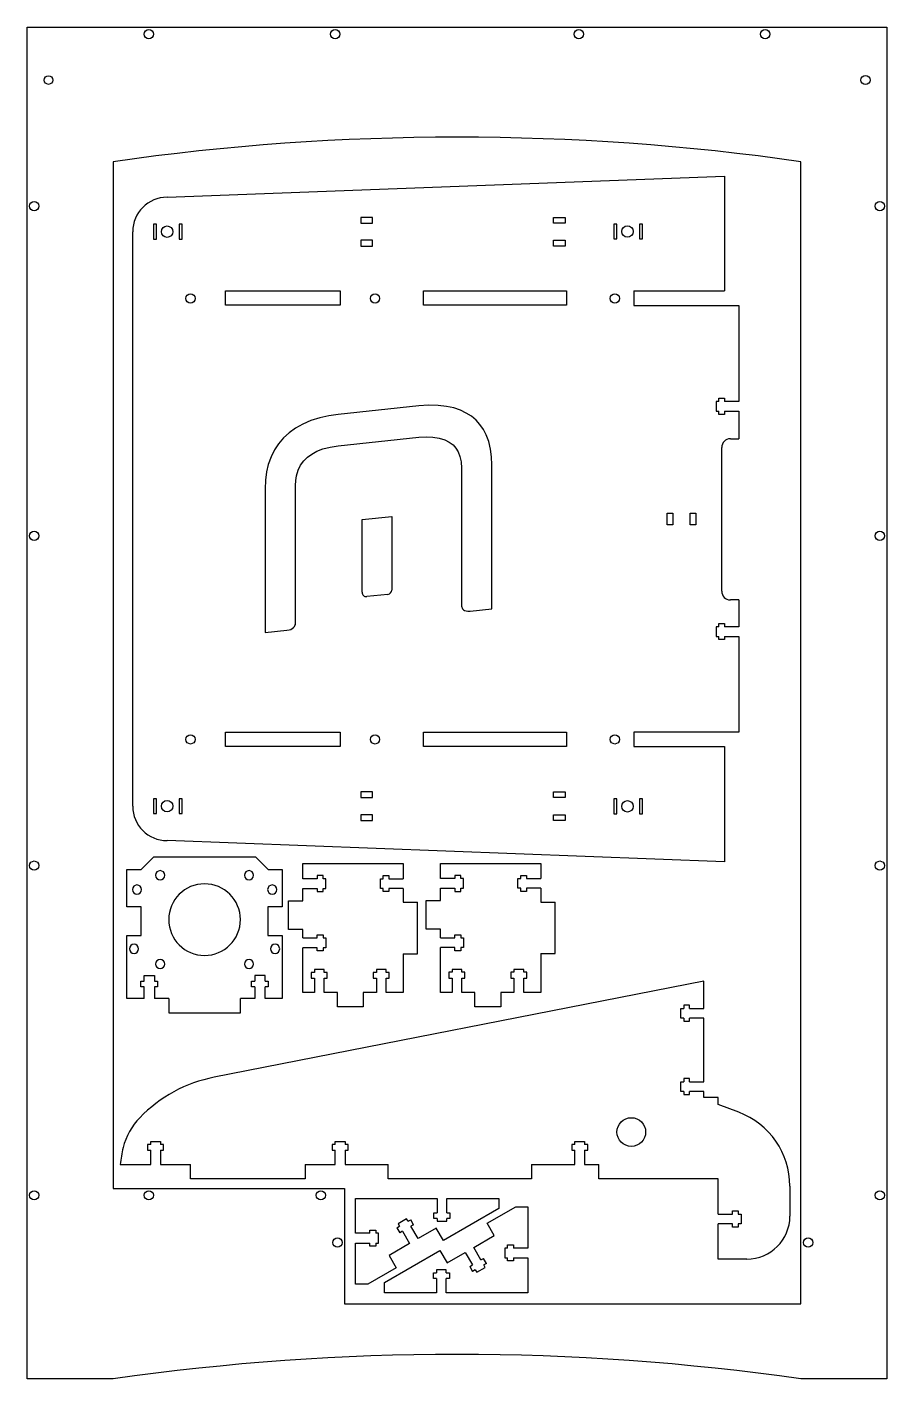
# Model space of a CAD drawing. Header units: millimetres. Extents: x -632 to 1470, y -66 to 406.
# Drawn here: x 1170 to 1470, y -65.8 to 406 of the extents above; entities that cross this region are included whole.
import ezdxf

# ---------------------------------------------------------------- set-up
doc = ezdxf.new("R2010")
doc.units = ezdxf.units.MM
doc.layers.get('0').update_dxf_attribs({"color": 253, "lineweight": 70, "true_color": 0x8faf8f})

msp = doc.modelspace()

# ---------------------------------------------------------------- linework, layer by layer
at = {"color": 58, "lineweight": -3, "true_color": 0x484805}
for p, q in [((1169.98, -65.84), (1169.98, 405.96)), ((1169.98, 405.96), (1469.98, 405.96)), ((1469.98, 405.96), (1469.98, -65.84)), ((1199.98, 358.96), (1199.98, 0.66)), ((1439.98, -39.64), (1439.98, 358.96)), ((1218.85, 346.54), (1413.34, 353.9)), ((1413.34, 353.9), (1413.34, 313.84)), ((1214.14, 337.14), (1214.14, 331.94)), ((1215.14, 337.14), (1214.14, 337.14)), ((1215.14, 331.94), (1215.14, 337.14)), ((1223.04, 337.14), (1223.04, 331.94)), ((1224.04, 337.14), (1223.04, 337.14)), ((1224.04, 331.94), (1224.04, 337.14)), ((1286.48, 339.54), (1286.48, 337.54)), ((1290.48, 339.54), (1286.48, 339.54)), ((1286.48, 337.54), (1290.48, 337.54)), ((1290.48, 337.54), (1290.48, 339.54)), ((1353.69, 339.54), (1357.69, 339.54)), ((1353.69, 337.54), (1353.69, 339.54)), ((1357.69, 337.54), (1353.69, 337.54)), ((1357.69, 339.54), (1357.69, 337.54)), ((1374.74, 337.19), (1374.74, 331.99)), ((1375.74, 337.19), (1374.74, 337.19)), ((1375.74, 331.99), (1375.74, 337.19)), ((1383.64, 337.19), (1383.64, 331.99)), ((1384.64, 337.19), (1383.64, 337.19)), ((1384.64, 331.99), (1384.64, 337.19)), ((1206.84, 134.04), (1206.84, 334.54)), ((1214.14, 331.94), (1215.14, 331.94)), ((1223.04, 331.94), (1224.04, 331.94)), ((1286.48, 331.54), (1286.48, 329.54)), ((1290.48, 331.54), (1286.48, 331.54)), ((1290.48, 329.54), (1290.48, 331.54)), ((1353.69, 331.54), (1357.69, 331.54)), ((1353.69, 329.54), (1353.69, 331.54)), ((1357.69, 331.54), (1357.69, 329.54)), ((1374.74, 331.99), (1375.74, 331.99)), ((1383.64, 331.99), (1384.64, 331.99)), ((1286.48, 329.54), (1290.48, 329.54)), ((1357.69, 329.54), (1353.69, 329.54)), ((1239.24, 308.84), (1239.24, 313.84)), ((1239.24, 313.84), (1279.24, 313.84)), ((1279.24, 313.84), (1279.24, 308.84)), ((1308.24, 313.84), (1358.24, 313.84)), ((1308.24, 308.84), (1308.24, 313.84)), ((1358.24, 313.84), (1358.24, 308.84)), ((1381.64, 313.84), (1381.64, 308.74)), ((1381.64, 313.84), (1413.34, 313.84)), ((1279.24, 308.84), (1239.24, 308.84)), ((1358.24, 308.84), (1308.24, 308.84)), ((1381.64, 308.74), (1418.34, 308.74)), ((1418.34, 308.74), (1418.34, 275.29)), ((1306.61, 273.73), (1278.57, 270.77)), ((1310.09, 273.97), (1306.61, 273.73)), ((1313.43, 273.9), (1310.09, 273.97)), ((1316.3, 273.57), (1313.43, 273.9)), ((1410.34, 275.29), (1410.34, 271.89)), ((1411.34, 275.29), (1410.34, 275.29)), ((1411.34, 275.29), (1411.34, 276.39)), ((1411.34, 276.39), (1413.34, 276.39)), ((1413.34, 276.39), (1413.34, 275.29)), ((1418.34, 275.29), (1413.34, 275.29)), ((1272.1, 269.6), (1268.97, 268.6)), ((1275.27, 270.31), (1272.1, 269.6)), ((1278.57, 270.77), (1275.27, 270.31)), ((1318.87, 273.01), (1316.3, 273.57)), ((1321.17, 272.24), (1318.87, 273.01)), ((1323.21, 271.26), (1321.17, 272.24)), ((1325.02, 270.11), (1323.21, 271.26)), ((1326.61, 268.78), (1325.02, 270.11)), ((1410.34, 271.89), (1411.34, 271.89)), ((1411.34, 270.79), (1411.34, 271.89)), ((1413.34, 270.79), (1411.34, 270.79)), ((1413.34, 271.89), (1418.34, 271.89)), ((1413.34, 271.89), (1413.34, 270.79)), ((1418.34, 271.89), (1418.34, 262.25)), ((1261.4, 264.35), (1259.44, 262.55)), ((1263.63, 265.97), (1261.4, 264.35)), ((1266.15, 267.39), (1263.63, 265.97)), ((1268.97, 268.6), (1266.15, 267.39)), ((1327.99, 267.26), (1326.61, 268.78)), ((1329.18, 265.56), (1327.99, 267.26)), ((1330.18, 263.65), (1329.18, 265.56)), ((1257.73, 260.55), (1256.29, 258.35)), ((1259.44, 262.55), (1257.73, 260.55)), ((1275.71, 259.38), (1278.57, 259.82)), ((1278.57, 259.82), (1306.61, 262.78)), ((1306.61, 262.78), (1309.2, 262.94)), ((1309.2, 262.94), (1311.53, 262.87)), ((1311.53, 262.87), (1313.8, 262.53)), ((1313.8, 262.53), (1315.7, 261.94)), ((1315.7, 261.94), (1317.29, 261.14)), ((1317.29, 261.14), (1318.61, 260.11)), ((1318.61, 260.11), (1319.59, 259)), ((1331.07, 261.28), (1330.18, 263.65)), ((1331.7, 258.6), (1331.07, 261.28)), ((1415.34, 262.25), (1418.34, 262.25)), ((1255.09, 255.94), (1254.15, 253.3)), ((1256.29, 258.35), (1255.09, 255.94)), ((1266.53, 254.58), (1267.78, 255.83)), ((1267.78, 255.83), (1269.28, 256.94)), ((1269.28, 256.94), (1271.06, 257.91)), ((1271.06, 257.91), (1273.16, 258.73)), ((1273.16, 258.73), (1275.71, 259.38)), ((1319.59, 259), (1320.39, 257.68)), ((1320.39, 257.68), (1320.99, 256.13)), ((1320.99, 256.13), (1321.39, 254.19)), ((1332.04, 256), (1331.7, 258.6)), ((1332.15, 253.16), (1332.04, 256)), ((1412.34, 209.05), (1412.34, 259.25)), ((1253.54, 250.71), (1253.16, 247.86)), ((1254.15, 253.3), (1253.54, 250.71)), ((1264, 249.36), (1264.58, 251.3)), ((1264.58, 251.3), (1265.42, 253.03)), ((1265.42, 253.03), (1266.53, 254.58)), ((1321.39, 254.19), (1321.53, 252.04)), ((1321.53, 252.04), (1321.53, 237.73)), ((1332.15, 202.96), (1332.15, 253.16)), ((1253.16, 247.86), (1253.03, 244.81)), ((1263.65, 245.93), (1263.74, 247.69)), ((1263.65, 197.84), (1263.65, 245.93)), ((1263.74, 247.69), (1264, 249.36)), ((1253.03, 244.81), (1253.03, 230.4)), ((1321.53, 237.73), (1321.53, 203.94)), ((1393.32, 232.29), (1393.32, 236.29)), ((1393.32, 236.29), (1395.32, 236.29)), ((1395.32, 236.29), (1395.32, 232.29)), ((1401.32, 232.29), (1401.32, 236.29)), ((1401.32, 236.29), (1403.32, 236.29)), ((1403.32, 236.29), (1403.32, 232.29)), ((1286.84, 234.07), (1297.19, 235.16)), ((1286.84, 208.69), (1286.84, 234.07)), ((1297.19, 235.16), (1297.19, 209.46)), ((1395.32, 232.29), (1393.32, 232.29)), ((1403.32, 232.29), (1401.32, 232.29)), ((1253.03, 230.4), (1253.03, 194.61)), ((1295.84, 207.96), (1288.51, 207.19)), ((1321.53, 203.94), (1321.54, 203.82)), ((1321.54, 203.82), (1321.61, 203.5)), ((1321.61, 203.5), (1321.73, 203.21)), ((1321.73, 203.21), (1321.92, 202.91)), ((1321.92, 202.91), (1322.22, 202.62)), ((1324.55, 202.16), (1332.15, 202.96)), ((1418.34, 206.05), (1415.34, 206.05)), ((1418.34, 206.05), (1418.34, 196.69)), ((1322.22, 202.62), (1322.65, 202.37)), ((1322.65, 202.37), (1323.19, 202.2)), ((1323.19, 202.2), (1323.8, 202.13)), ((1323.8, 202.13), (1324.55, 202.16)), ((1253.03, 194.61), (1260.63, 195.42)), ((1260.63, 195.42), (1261.38, 195.54)), ((1261.38, 195.54), (1261.99, 195.74)), ((1261.99, 195.74), (1262.52, 196.01)), ((1262.52, 196.01), (1262.97, 196.38)), ((1262.97, 196.38), (1263.26, 196.72)), ((1263.26, 196.72), (1263.45, 197.06)), ((1263.45, 197.06), (1263.59, 197.45)), ((1263.59, 197.45), (1263.65, 197.84)), ((1410.34, 196.69), (1410.34, 193.29)), ((1411.34, 196.69), (1410.34, 196.69)), ((1411.34, 196.69), (1411.34, 197.79)), ((1411.34, 197.79), (1413.34, 197.79)), ((1413.34, 197.79), (1413.34, 196.69)), ((1418.34, 196.69), (1413.34, 196.69)), ((1410.34, 193.29), (1411.34, 193.29)), ((1411.34, 192.19), (1411.34, 193.29)), ((1413.34, 192.19), (1411.34, 192.19)), ((1413.34, 193.29), (1418.34, 193.29)), ((1413.34, 193.29), (1413.34, 192.19)), ((1418.34, 193.29), (1418.34, 159.84)), ((1239.24, 154.84), (1239.24, 159.84)), ((1239.24, 159.84), (1279.24, 159.84)), ((1279.24, 159.84), (1279.24, 154.84)), ((1308.24, 154.84), (1308.24, 159.84)), ((1308.24, 159.84), (1358.24, 159.84)), ((1358.24, 159.84), (1358.24, 154.84)), ((1381.64, 159.84), (1381.64, 154.84)), ((1418.34, 159.84), (1381.64, 159.84)), ((1279.24, 154.84), (1239.24, 154.84)), ((1358.24, 154.84), (1308.24, 154.84)), ((1381.64, 154.84), (1413.34, 154.84)), ((1413.34, 154.84), (1413.34, 114.68)), ((1286.48, 139.04), (1286.48, 137.04)), ((1290.48, 139.04), (1286.48, 139.04)), ((1286.48, 137.04), (1290.48, 137.04)), ((1290.48, 137.04), (1290.48, 139.04)), ((1353.69, 139.04), (1357.69, 139.04)), ((1353.69, 137.04), (1353.69, 139.04)), ((1357.69, 137.04), (1353.69, 137.04)), ((1357.69, 139.04), (1357.69, 137.04)), ((1214.14, 136.64), (1214.14, 131.44)), ((1215.14, 136.64), (1214.14, 136.64)), ((1215.14, 131.44), (1215.14, 136.64)), ((1223.04, 136.64), (1223.04, 131.44)), ((1224.04, 136.64), (1223.04, 136.64)), ((1224.04, 131.44), (1224.04, 136.64)), ((1374.74, 136.59), (1374.74, 131.39)), ((1375.74, 136.59), (1374.74, 136.59)), ((1375.74, 131.39), (1375.74, 136.59)), ((1383.64, 136.59), (1383.64, 131.39)), ((1384.64, 136.59), (1383.64, 136.59)), ((1384.64, 131.39), (1384.64, 136.59)), ((1214.14, 131.44), (1215.14, 131.44)), ((1223.04, 131.44), (1224.04, 131.44)), ((1286.48, 131.04), (1286.48, 129.04)), ((1290.48, 131.04), (1286.48, 131.04)), ((1286.48, 129.04), (1290.48, 129.04)), ((1290.48, 129.04), (1290.48, 131.04)), ((1353.69, 131.04), (1357.69, 131.04)), ((1353.69, 129.04), (1353.69, 131.04)), ((1357.69, 129.04), (1353.69, 129.04)), ((1357.69, 131.04), (1357.69, 129.04)), ((1374.74, 131.39), (1375.74, 131.39)), ((1383.64, 131.39), (1384.64, 131.39)), ((1413.34, 114.68), (1218.85, 122.04)), ((1209.78, 111.95), (1214.19, 116.36)), ((1214.19, 116.36), (1249.64, 116.36)), ((1249.64, 116.36), (1254.05, 111.95)), ((1266.24, 114.05), (1301.24, 114.05)), ((1266.24, 108.75), (1266.24, 114.05)), ((1301.24, 114.05), (1301.24, 108.75)), ((1314.26, 114.08), (1349.26, 114.08)), ((1314.26, 108.78), (1314.26, 114.08)), ((1349.26, 114.08), (1349.26, 108.78)), ((1204.82, 111.95), (1209.78, 111.95)), ((1204.82, 98.95), (1204.82, 111.95)), ((1254.05, 111.95), (1259.02, 111.95)), ((1259.02, 111.95), (1259.02, 98.95)), ((1271.24, 108.75), (1266.24, 108.75)), ((1271.24, 109.85), (1271.24, 108.75)), ((1273.24, 109.85), (1271.24, 109.85)), ((1273.24, 108.75), (1273.24, 109.85)), ((1274.24, 108.75), (1273.24, 108.75)), ((1274.24, 105.35), (1274.24, 108.75)), ((1293.24, 105.35), (1293.24, 108.75)), ((1293.24, 108.75), (1294.24, 108.75)), ((1294.24, 108.75), (1294.24, 109.85)), ((1294.24, 109.85), (1296.24, 109.85)), ((1296.24, 109.85), (1296.24, 108.75)), ((1296.24, 108.75), (1301.24, 108.75)), ((1319.26, 108.78), (1314.26, 108.78)), ((1319.26, 109.88), (1319.26, 108.78)), ((1321.26, 109.88), (1319.26, 109.88)), ((1321.26, 108.78), (1321.26, 109.88)), ((1322.26, 108.78), (1321.26, 108.78)), ((1322.26, 105.38), (1322.26, 108.78)), ((1341.26, 105.38), (1341.26, 108.78)), ((1341.26, 108.78), (1342.26, 108.78)), ((1342.26, 108.78), (1342.26, 109.88)), ((1342.26, 109.88), (1344.26, 109.88)), ((1344.26, 109.88), (1344.26, 108.78)), ((1344.26, 108.78), (1349.26, 108.78)), ((1266.24, 105.35), (1271.24, 105.35)), ((1266.24, 101.05), (1266.24, 105.35)), ((1271.24, 105.35), (1271.24, 104.25)), ((1271.24, 104.25), (1273.24, 104.25)), ((1273.24, 105.35), (1274.24, 105.35)), ((1273.24, 104.25), (1273.24, 105.35)), ((1294.24, 105.35), (1293.24, 105.35)), ((1294.24, 104.25), (1294.24, 105.35)), ((1296.24, 104.25), (1294.24, 104.25)), ((1301.24, 105.35), (1296.24, 105.35)), ((1296.24, 105.35), (1296.24, 104.25)), ((1301.24, 105.35), (1301.24, 100.55)), ((1314.26, 105.38), (1319.26, 105.38)), ((1314.26, 101.08), (1314.26, 105.38)), ((1319.26, 105.38), (1319.26, 104.28)), ((1319.26, 104.28), (1321.26, 104.28)), ((1321.26, 105.38), (1322.26, 105.38)), ((1321.26, 104.28), (1321.26, 105.38)), ((1342.26, 105.38), (1341.26, 105.38)), ((1342.26, 104.28), (1342.26, 105.38)), ((1344.26, 104.28), (1342.26, 104.28)), ((1349.26, 105.38), (1344.26, 105.38)), ((1344.26, 105.38), (1344.26, 104.28)), ((1349.26, 105.38), (1349.26, 100.58)), ((1261.24, 101.05), (1266.24, 101.05)), ((1261.24, 91.05), (1261.24, 101.05)), ((1301.24, 100.55), (1306.24, 100.55)), ((1306.24, 82.55), (1306.24, 100.55)), ((1309.26, 101.08), (1314.26, 101.08)), ((1309.26, 91.08), (1309.26, 101.08)), ((1349.26, 100.58), (1354.26, 100.58)), ((1354.26, 82.58), (1354.26, 100.58)), ((1209.82, 98.95), (1204.82, 98.95)), ((1209.82, 88.95), (1209.82, 98.95)), ((1254.02, 98.95), (1254.02, 88.95)), ((1259.02, 98.95), (1254.02, 98.95)), ((1266.24, 91.05), (1261.24, 91.05)), ((1266.24, 88.05), (1266.24, 91.05)), ((1314.26, 91.08), (1309.26, 91.08)), ((1314.26, 88.08), (1314.26, 91.08)), ((1204.82, 88.95), (1209.82, 88.95)), ((1204.82, 66.95), (1204.82, 88.95)), ((1254.02, 88.95), (1259.02, 88.95)), ((1259.02, 88.95), (1259.02, 66.95)), ((1266.24, 88.05), (1271.24, 88.05)), ((1271.24, 88.05), (1271.24, 89.15)), ((1271.24, 89.15), (1273.24, 89.15)), ((1273.24, 89.15), (1273.24, 88.05)), ((1273.24, 88.05), (1274.24, 88.05)), ((1274.24, 88.05), (1274.24, 84.65)), ((1314.26, 88.08), (1319.26, 88.08)), ((1319.26, 88.08), (1319.26, 89.18)), ((1319.26, 89.18), (1321.26, 89.18)), ((1321.26, 89.18), (1321.26, 88.08)), ((1321.26, 88.08), (1322.26, 88.08)), ((1322.26, 88.08), (1322.26, 84.68)), ((1271.24, 84.65), (1266.24, 84.65)), ((1266.24, 69.05), (1266.24, 84.65)), ((1271.24, 83.55), (1271.24, 84.65)), ((1273.24, 83.55), (1271.24, 83.55)), ((1274.24, 84.65), (1273.24, 84.65)), ((1273.24, 84.65), (1273.24, 83.55)), ((1301.24, 82.55), (1301.24, 69.05)), ((1301.24, 82.55), (1306.24, 82.55)), ((1319.26, 84.68), (1314.26, 84.68)), ((1314.26, 69.08), (1314.26, 84.68)), ((1319.26, 83.58), (1319.26, 84.68)), ((1321.26, 83.58), (1319.26, 83.58)), ((1322.26, 84.68), (1321.26, 84.68)), ((1321.26, 84.68), (1321.26, 83.58)), ((1349.26, 82.58), (1349.26, 69.08)), ((1349.26, 82.58), (1354.26, 82.58)), ((1269.14, 76.05), (1269.14, 74.05)), ((1270.24, 76.05), (1269.14, 76.05)), ((1270.24, 77.05), (1270.24, 76.05)), ((1273.64, 77.05), (1270.24, 77.05)), ((1273.64, 76.05), (1273.64, 77.05)), ((1274.74, 76.05), (1273.64, 76.05)), ((1274.74, 74.05), (1274.74, 76.05)), ((1290.74, 76.05), (1290.74, 74.05)), ((1291.84, 76.05), (1290.74, 76.05)), ((1291.84, 77.05), (1291.84, 76.05)), ((1295.24, 77.05), (1291.84, 77.05)), ((1295.24, 76.05), (1295.24, 77.05)), ((1296.34, 76.05), (1295.24, 76.05)), ((1296.34, 74.05), (1296.34, 76.05)), ((1317.16, 76.08), (1317.16, 74.08)), ((1318.26, 76.08), (1317.16, 76.08)), ((1318.26, 77.08), (1318.26, 76.08)), ((1321.66, 77.08), (1318.26, 77.08)), ((1321.66, 76.08), (1321.66, 77.08)), ((1322.76, 76.08), (1321.66, 76.08)), ((1322.76, 74.08), (1322.76, 76.08)), ((1338.76, 76.08), (1338.76, 74.08)), ((1339.86, 76.08), (1338.76, 76.08)), ((1339.86, 77.08), (1339.86, 76.08)), ((1343.26, 77.08), (1339.86, 77.08)), ((1343.26, 76.08), (1343.26, 77.08)), ((1344.36, 76.08), (1343.26, 76.08)), ((1344.36, 74.08), (1344.36, 76.08)), ((1209.72, 70.95), (1209.72, 72.95)), ((1209.72, 72.95), (1210.82, 72.95)), ((1210.82, 70.95), (1209.72, 70.95)), ((1210.82, 72.95), (1210.82, 74.95)), ((1210.82, 74.95), (1214.42, 74.95)), ((1210.82, 66.95), (1210.82, 70.95)), ((1214.42, 74.95), (1214.42, 72.95)), ((1214.42, 72.95), (1215.52, 72.95)), ((1215.52, 70.95), (1214.42, 70.95)), ((1214.42, 70.95), (1214.42, 66.95)), ((1215.52, 72.95), (1215.52, 70.95)), ((1406.12, 72.98), (1235.28, 39.46)), ((1248.32, 70.95), (1248.32, 72.95)), ((1248.32, 72.95), (1249.42, 72.95)), ((1249.42, 70.95), (1248.32, 70.95)), ((1249.42, 74.95), (1249.42, 72.95)), ((1253.02, 74.95), (1249.42, 74.95)), ((1249.42, 70.95), (1249.42, 66.95)), ((1253.02, 72.95), (1253.02, 74.95)), ((1253.02, 72.95), (1254.12, 72.95)), ((1254.12, 70.95), (1253.02, 70.95)), ((1253.02, 66.95), (1253.02, 70.95)), ((1254.12, 72.95), (1254.12, 70.95)), ((1269.14, 74.05), (1270.24, 74.05)), ((1270.24, 74.05), (1270.24, 69.05)), ((1273.64, 74.05), (1274.74, 74.05)), ((1273.64, 69.05), (1273.64, 74.05)), ((1290.74, 74.05), (1291.84, 74.05)), ((1291.84, 74.05), (1291.84, 69.05)), ((1295.24, 74.05), (1296.34, 74.05)), ((1295.24, 69.05), (1295.24, 74.05)), ((1317.16, 74.08), (1318.26, 74.08)), ((1318.26, 74.08), (1318.26, 69.08)), ((1321.66, 74.08), (1322.76, 74.08)), ((1321.66, 69.08), (1321.66, 74.08)), ((1338.76, 74.08), (1339.86, 74.08)), ((1339.86, 74.08), (1339.86, 69.08)), ((1343.26, 74.08), (1344.36, 74.08)), ((1343.26, 69.08), (1343.26, 74.08)), ((1406.12, 63.48), (1406.12, 72.98)), ((1210.82, 66.95), (1204.82, 66.95)), ((1219.42, 66.95), (1214.42, 66.95)), ((1219.42, 66.95), (1219.42, 61.95)), ((1244.42, 61.95), (1244.42, 66.95)), ((1249.42, 66.95), (1244.42, 66.95)), ((1259.02, 66.95), (1253.02, 66.95)), ((1270.24, 69.05), (1266.24, 69.05)), ((1278.24, 69.05), (1273.64, 69.05)), ((1278.24, 64.05), (1278.24, 69.05)), ((1287.24, 69.05), (1287.24, 64.05)), ((1291.84, 69.05), (1287.24, 69.05)), ((1301.24, 69.05), (1295.24, 69.05)), ((1318.26, 69.08), (1314.26, 69.08)), ((1326.26, 69.08), (1321.66, 69.08)), ((1326.26, 64.08), (1326.26, 69.08)), ((1335.26, 69.08), (1335.26, 64.08)), ((1339.86, 69.08), (1335.26, 69.08)), ((1349.26, 69.08), (1343.26, 69.08)), ((1219.42, 61.95), (1244.42, 61.95)), ((1287.24, 64.05), (1278.24, 64.05)), ((1335.26, 64.08), (1326.26, 64.08)), ((1398.12, 60.08), (1398.12, 63.48)), ((1398.12, 63.48), (1399.12, 63.48)), ((1401.12, 64.58), (1399.12, 64.58)), ((1399.12, 64.58), (1399.12, 63.48)), ((1401.12, 63.48), (1401.12, 64.58)), ((1401.12, 63.48), (1406.12, 63.48)), ((1399.12, 60.08), (1398.12, 60.08)), ((1399.12, 60.08), (1399.12, 58.98)), ((1399.12, 58.98), (1401.12, 58.98)), ((1401.12, 58.98), (1401.12, 60.08)), ((1406.12, 60.08), (1401.12, 60.08)), ((1406.12, 37.88), (1406.12, 60.08)), ((1398.12, 34.48), (1398.12, 37.88)), ((1398.12, 37.88), (1399.12, 37.88)), ((1401.12, 38.98), (1399.12, 38.98)), ((1399.12, 38.98), (1399.12, 37.88)), ((1401.12, 37.88), (1401.12, 38.98)), ((1401.12, 37.88), (1406.12, 37.88)), ((1399.12, 34.48), (1398.12, 34.48)), ((1399.12, 34.48), (1399.12, 33.38)), ((1399.12, 33.38), (1401.12, 33.38)), ((1401.12, 33.38), (1401.12, 34.48)), ((1406.12, 34.48), (1401.12, 34.48)), ((1406.12, 32.38), (1406.12, 34.48)), ((1411.12, 32.38), (1406.12, 32.38)), ((1411.12, 29.98), (1411.12, 32.38)), ((1418.32, 27.21), (1411.12, 29.98)), ((1213.12, 15.98), (1212.02, 15.98)), ((1212.02, 15.98), (1212.02, 13.98)), ((1213.12, 15.98), (1213.12, 16.98)), ((1213.12, 16.98), (1216.52, 16.98)), ((1216.52, 16.98), (1216.52, 15.98)), ((1217.62, 15.98), (1216.52, 15.98)), ((1217.62, 13.98), (1217.62, 15.98)), ((1277.52, 15.98), (1276.42, 15.98)), ((1276.42, 15.98), (1276.42, 13.98)), ((1277.52, 15.98), (1277.52, 16.98)), ((1277.52, 16.98), (1280.92, 16.98)), ((1280.92, 16.98), (1280.92, 15.98)), ((1282.02, 15.98), (1280.92, 15.98)), ((1282.02, 13.98), (1282.02, 15.98)), ((1361.12, 15.98), (1360.02, 15.98)), ((1360.02, 15.98), (1360.02, 13.98)), ((1361.12, 15.98), (1361.12, 16.98)), ((1361.12, 16.98), (1364.52, 16.98)), ((1364.52, 16.98), (1364.52, 15.98)), ((1365.62, 15.98), (1364.52, 15.98)), ((1365.62, 13.98), (1365.62, 15.98)), ((1212.02, 13.98), (1213.12, 13.98)), ((1213.12, 8.98), (1213.12, 13.98)), ((1216.52, 13.98), (1217.62, 13.98)), ((1216.52, 13.98), (1216.52, 8.98)), ((1276.42, 13.98), (1277.52, 13.98)), ((1277.52, 8.98), (1277.52, 13.98)), ((1280.92, 13.98), (1282.02, 13.98)), ((1280.92, 13.98), (1280.92, 8.98)), ((1360.02, 13.98), (1361.12, 13.98)), ((1361.12, 8.98), (1361.12, 13.98)), ((1364.52, 13.98), (1365.62, 13.98)), ((1364.52, 13.98), (1364.52, 8.98)), ((1202.52, 8.98), (1213.12, 8.98)), ((1216.52, 8.98), (1227.02, 8.98)), ((1227.02, 3.98), (1227.02, 8.98)), ((1267.02, 8.98), (1267.02, 3.98)), ((1267.02, 8.98), (1277.52, 8.98)), ((1280.92, 8.98), (1296.02, 8.98)), ((1296.02, 3.98), (1296.02, 8.98)), ((1346.02, 8.98), (1346.02, 3.98)), ((1346.02, 8.98), (1361.12, 8.98)), ((1364.52, 8.98), (1369.42, 8.98)), ((1369.42, 3.98), (1369.42, 8.98)), ((1199.98, 0.66), (1280.78, 0.66)), ((1267.02, 3.98), (1227.02, 3.98)), ((1280.78, 0.66), (1280.78, -39.64)), ((1346.02, 3.98), (1296.02, 3.98)), ((1411.12, 3.98), (1369.42, 3.98)), ((1411.12, -8.32), (1411.12, 3.98)), ((1436.12, 1.48), (1436.12, -9.02)), ((1284.62, -2.81), (1313.02, -2.81)), ((1284.62, -15.01), (1284.62, -2.81)), ((1313.02, -2.81), (1313.02, -7.81)), ((1316.42, -2.81), (1334.62, -2.81)), ((1316.42, -7.81), (1316.42, -2.81)), ((1334.62, -2.81), (1334.62, -6.36)), ((1311.92, -9.81), (1311.92, -7.81)), ((1311.92, -7.81), (1313.02, -7.81)), ((1334.62, -6.36), (1315.23, -17.56)), ((1316.42, -7.81), (1317.52, -7.81)), ((1317.52, -7.81), (1317.52, -9.81)), ((1330.49, -11.5), (1340.45, -5.75)), ((1340.45, -5.75), (1344.65, -5.75)), ((1344.65, -5.75), (1344.65, -20.15)), ((1411.12, -8.32), (1416.12, -8.32)), ((1416.12, -7.22), (1418.12, -7.22)), ((1416.12, -8.32), (1416.12, -7.22)), ((1418.12, -7.22), (1418.12, -8.32)), ((1418.12, -8.32), (1419.12, -8.32)), ((1419.12, -8.32), (1419.12, -11.72)), ((1289.62, -15.01), (1289.62, -13.91)), ((1289.62, -13.91), (1291.62, -13.91)), ((1291.62, -13.91), (1291.62, -15.01)), ((1299.01, -13.06), (1299.96, -12.51)), ((1299.01, -13.06), (1300.01, -14.8)), ((1302.41, -9.95), (1299.46, -11.65)), ((1299.46, -11.65), (1299.96, -12.51)), ((1302.91, -10.81), (1302.41, -9.95)), ((1302.91, -10.81), (1303.86, -10.26)), ((1304.86, -12), (1303.86, -10.26)), ((1304.86, -12), (1303.91, -12.55)), ((1306.41, -16.88), (1303.91, -12.55)), ((1312.73, -13.23), (1306.41, -16.88)), ((1313.02, -9.81), (1311.92, -9.81)), ((1315.23, -17.56), (1312.73, -13.23)), ((1313.02, -9.81), (1313.02, -10.81)), ((1313.02, -10.81), (1316.42, -10.81)), ((1317.52, -9.81), (1316.42, -9.81)), ((1316.42, -10.81), (1316.42, -9.81)), ((1332.99, -15.83), (1330.49, -11.5)), ((1416.12, -11.72), (1411.12, -11.72)), ((1411.12, -24.02), (1411.12, -11.72)), ((1416.12, -12.82), (1416.12, -11.72)), ((1418.12, -12.82), (1416.12, -12.82)), ((1418.12, -11.72), (1418.12, -12.82)), ((1419.12, -11.72), (1418.12, -11.72)), ((1289.62, -15.01), (1284.62, -15.01)), ((1284.62, -18.41), (1289.62, -18.41)), ((1284.62, -32.81), (1284.62, -18.41)), ((1289.62, -19.51), (1289.62, -18.41)), ((1292.62, -15.01), (1291.62, -15.01)), ((1291.62, -18.41), (1292.62, -18.41)), ((1291.62, -18.41), (1291.62, -19.51)), ((1292.62, -18.41), (1292.62, -15.01)), ((1303.46, -18.58), (1296.28, -22.73)), ((1300.96, -14.25), (1300.01, -14.8)), ((1300.96, -14.25), (1303.46, -18.58)), ((1325.81, -19.98), (1332.99, -15.83)), ((1291.62, -19.51), (1289.62, -19.51)), ((1294.65, -32.2), (1314.04, -21)), ((1296.28, -22.73), (1298.78, -27.06)), ((1314.04, -21), (1316.54, -25.33)), ((1316.54, -25.33), (1322.86, -21.68)), ((1322.86, -21.68), (1325.36, -26.01)), ((1328.31, -24.31), (1325.81, -19.98)), ((1336.65, -20.15), (1336.65, -23.55)), ((1337.65, -20.15), (1336.65, -20.15)), ((1336.65, -23.55), (1337.65, -23.55)), ((1337.65, -20.15), (1337.65, -19.05)), ((1337.65, -19.05), (1339.65, -19.05)), ((1337.65, -24.65), (1337.65, -23.55)), ((1339.65, -19.05), (1339.65, -20.15)), ((1344.65, -20.15), (1339.65, -20.15)), ((1339.65, -23.55), (1344.65, -23.55)), ((1339.65, -23.55), (1339.65, -24.65)), ((1344.65, -23.55), (1344.65, -35.75)), ((1298.78, -27.06), (1288.82, -32.81)), ((1312.85, -27.75), (1312.85, -28.75)), ((1316.25, -27.75), (1312.85, -27.75)), ((1316.25, -28.75), (1316.25, -27.75)), ((1324.41, -26.56), (1325.36, -26.01)), ((1324.41, -26.56), (1325.41, -28.3)), ((1326.36, -27.75), (1325.41, -28.3)), ((1326.36, -27.75), (1326.86, -28.61)), ((1326.86, -28.61), (1329.81, -26.91)), ((1328.31, -24.31), (1329.26, -23.76)), ((1330.26, -25.5), (1329.26, -23.76)), ((1330.26, -25.5), (1329.31, -26.05)), ((1329.81, -26.91), (1329.31, -26.05)), ((1339.65, -24.65), (1337.65, -24.65)), ((1421.12, -24.02), (1411.12, -24.02)), ((1288.82, -32.81), (1284.62, -32.81)), ((1294.65, -35.75), (1294.65, -32.2)), ((1311.75, -30.75), (1311.75, -28.75)), ((1311.75, -28.75), (1312.85, -28.75)), ((1312.85, -30.75), (1311.75, -30.75)), ((1312.85, -30.75), (1312.85, -35.75)), ((1316.25, -28.75), (1317.35, -28.75)), ((1317.35, -30.75), (1316.25, -30.75)), ((1316.25, -35.75), (1316.25, -30.75)), ((1317.35, -28.75), (1317.35, -30.75)), ((1312.85, -35.75), (1294.65, -35.75)), ((1344.65, -35.75), (1316.25, -35.75)), ((1280.78, -39.64), (1439.98, -39.64)), ((1199.98, -65.84), (1169.98, -65.84)), ((1469.98, -65.84), (1439.98, -65.84))]:
    msp.add_line(p, q, dxfattribs=at)
for centre, radius in [((1212.48, 403.46), 1.6), ((1277.48, 403.46), 1.6), ((1362.48, 403.46), 1.6), ((1427.48, 403.46), 1.6), ((1177.48, 387.46), 1.5), ((1462.48, 387.46), 1.6), ((1172.48, 343.46), 1.6), ((1467.48, 343.46), 1.6), ((1218.84, 334.54), 2), ((1379.44, 334.59), 2), ((1226.99, 311.24), 1.6), ((1291.39, 311.24), 1.6), ((1375.04, 311.24), 1.6), ((1172.48, 228.39), 1.6), ((1467.48, 228.39), 1.6), ((1226.99, 157.34), 1.6), ((1291.39, 157.34), 1.6), ((1375.04, 157.34), 1.6), ((1218.84, 134.04), 2), ((1379.44, 133.99), 2), ((1172.48, 113.32), 1.6), ((1467.48, 113.32), 1.6), ((1380.8, 20.33), 5), ((1172.48, -1.75), 1.6), ((1212.48, -1.75), 1.6), ((1272.48, -1.75), 1.6), ((1467.48, -1.75), 1.6), ((1278.28, -18.24), 1.6), ((1442.48, -18.24), 1.6)]:
    msp.add_circle(centre, radius, dxfattribs=at)
at = {"color": 58, "lineweight": -3, "true_color": 0x484805, "extrusion": (-4.0637e-17, 1.51659e-16, -1)}
for centre, radius in [((-1216.42, 109.95), 1.6), ((-1247.42, 109.95), 1.6), ((-1208.32, 104.95), 1.6), ((-1231.92, 94.45), 12.5), ((-1255.52, 104.95), 1.6), ((-1207.32, 84.25), 1.6), ((-1256.52, 84.25), 1.6), ((-1216.42, 78.95), 1.6), ((-1247.42, 78.95), 1.6)]:
    msp.add_circle(centre, radius, dxfattribs=at)
at = {"color": 58, "lineweight": -3, "true_color": 0x484805}
for centre, radius, start, end in [((1319.98, -476.77), 844.3, 81.82891, 98.17109), ((1218.85, 334.54), 12.01, 90, 180), ((1415.34, 259.25), 3, 90, 180), ((1288.35, 208.69), 1.51, 180, 276.0231), ((1295.68, 209.46), 1.51, 276.0231, 0), ((1415.34, 209.05), 3, 180, 270), ((1218.85, 134.04), 12.01, 180, 270), ((1244.76, -8.87), 49.25, 101.1, 136.0187), ((1226.13, 9.11), 23.36, 136.0187, 165.6604), ((1408.62, 1.48), 27.5, 360, 69.3458), ((1237.02, 6.33), 34.6, 165.6604, 175.602), ((1421.12, -9.02), 15, 270, 360), ((1319.98, -901.57), 844.3, 81.82891, 98.17109)]:
    msp.add_arc(centre, radius, start, end, dxfattribs=at)

doc.saveas('drawing.dxf')
